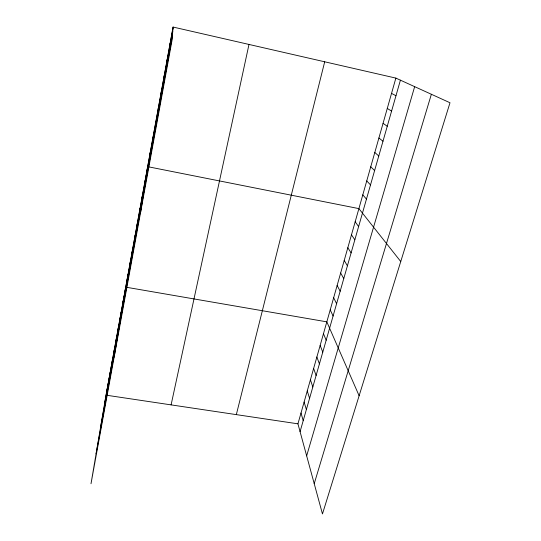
<?xml version="1.0" encoding="UTF-8"?>
<svg xmlns="http://www.w3.org/2000/svg" width="541" height="541" viewBox="0 0 541 541"><rect width="100%" height="100%" fill="white"/><g stroke="black" fill="none" stroke-linecap="round" stroke-linejoin="round"><path stroke-width="0.81" d="M173.073 27.05L172.112 39.851L91.003 483.735L106.029 395.153L173.073 27.05L395.87 78.1L449.997 102.756L322.463 513.95L297.942 423.826L395.87 78.1M169.948 44.835L170.09 43.429M166.946 61.329L167.149 59.578M163.984 77.579L164.248 75.51M161.062 93.613L161.387 91.219M158.182 109.417L158.56 106.719M155.341 125.005L155.781 122.009M152.542 140.383L153.029 137.089M149.776 155.551L150.317 151.974M140.579 212.437L147.646 166.662M144.44 184.846L145.083 180.728M141.864 198.993L142.554 194.625M136.805 226.74L137.59 221.884M139.321 212.958L140.051 208.339M131.876 253.79L132.741 248.475M134.324 240.353L135.149 235.261M127.074 280.17L128.021 274.409M129.461 267.065L130.367 261.519M122.388 305.895L123.409 299.728M114.131 357.168L125.701 287.143L326.832 321.848L359.116 395.762M115.564 343.325L116.7 336.57M117.81 331.004L118.905 324.438M120.082 318.527L121.143 312.157M106.847 391.177L108.112 383.711M108.991 379.424L110.222 372.134M111.155 367.535L112.352 360.414M113.346 355.505L114.516 348.566M104.731 402.788L172.992 28.112M100.714 426.47L172.741 31.459M96.082 453.811L172.444 35.415M171.098 404.878L248.988 44.443M236.329 414.622L324.701 61.789M300.072 431.65L400.414 80.169M306.659 455.86L414.663 86.661M314.226 483.674L431.373 94.269M106.847 395.282L297.942 423.826M148.45 166.817L358.899 208.616L400.746 261.54M391.542 93.37L395.971 95.743M387.275 108.443L391.583 111.108M383.062 123.321L387.255 126.269M378.903 138.002L382.987 141.221M374.798 152.488L378.774 155.984M370.747 166.79L374.615 170.55M366.751 180.91L370.511 184.921M362.801 194.855L366.46 199.115M355.167 221.81L358.629 226.544M351.474 234.848L354.842 239.798M347.822 247.724L351.102 252.89M344.218 260.451L347.41 265.827M340.661 273.022L343.765 278.608M337.138 285.445L340.161 291.227M333.662 297.719L336.603 303.704M330.226 309.858L333.08 316.025M323.471 333.702L326.169 340.242M320.15 345.422L322.774 352.13M316.87 357.006L319.42 363.89M313.624 368.462L316.1 375.508M310.419 379.782L312.82 386.991M307.247 390.981L309.58 398.352M304.11 402.051L306.375 409.578M301.012 412.999L303.203 420.675"/></g></svg>
